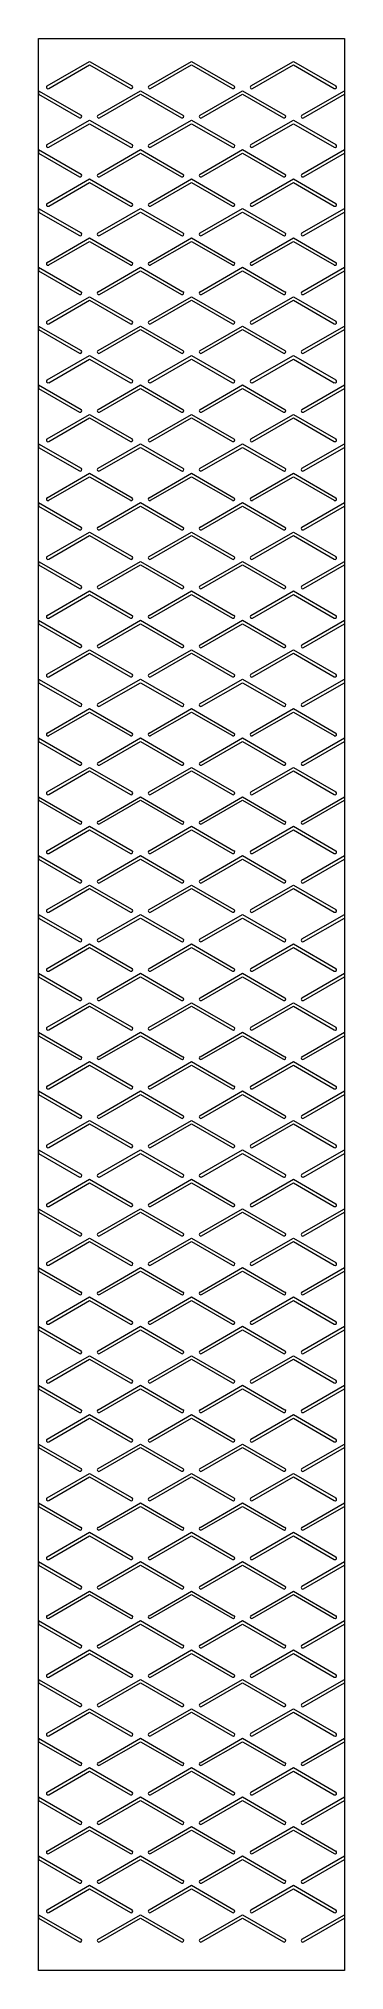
# Model space of a CAD drawing. Header units: metres. Extents: x 0 to 25, y 0 to 158.
import ezdxf

# ---------------------------------------------------------------- set-up
doc = ezdxf.new("R2010")
doc.units = ezdxf.units.M
doc.layers.add('TOP', color=1, linetype='Continuous', lineweight=0)

msp = doc.modelspace()

# ---------------------------------------------------------------- linework, layer by layer
at = {"layer": 'TOP'}
for p, q in [((0.7, 154.14), (4.17, 156.14)), ((0.82, 153.92), (4.17, 155.86)), ((4.17, 156.14), (7.64, 154.14)), ((4.17, 155.86), (7.51, 153.92)), ((9.03, 154.14), (12.5, 156.14)), ((9.15, 153.92), (12.5, 155.86)), ((12.5, 156.14), (15.97, 154.14)), ((12.5, 155.86), (15.85, 153.92)), ((17.36, 154.14), (20.83, 156.14)), ((17.49, 153.92), (20.83, 155.86)), ((20.83, 156.14), (24.3, 154.14)), ((20.83, 155.86), (24.18, 153.92)), ((0, 153.74), (3.47, 151.73)), ((0, 153.74), (0, 153.45)), ((0, 153.45), (3.35, 151.52)), ((4.86, 151.73), (8.33, 153.74)), ((4.99, 151.52), (8.33, 153.45)), ((8.33, 153.74), (11.8, 151.73)), ((8.33, 153.45), (11.68, 151.52)), ((13.2, 151.73), (16.67, 153.74)), ((13.32, 151.52), (16.67, 153.45)), ((16.67, 153.74), (20.14, 151.73)), ((16.67, 153.45), (20.01, 151.52)), ((21.53, 151.73), (25, 153.74)), ((21.65, 151.52), (25, 153.45)), ((25, 153.74), (25, 153.45)), ((0.7, 149.33), (4.17, 151.33)), ((0.82, 149.11), (4.17, 151.04)), ((4.17, 151.33), (7.64, 149.33)), ((4.17, 151.04), (7.51, 149.11)), ((9.03, 149.33), (12.5, 151.33)), ((9.15, 149.11), (12.5, 151.04)), ((12.5, 151.33), (15.97, 149.33)), ((12.5, 151.04), (15.85, 149.11)), ((17.36, 149.33), (20.83, 151.33)), ((17.49, 149.11), (20.83, 151.04)), ((20.83, 151.33), (24.3, 149.33)), ((20.83, 151.04), (24.18, 149.11)), ((0, 148.93), (3.47, 146.92)), ((0, 148.93), (0, 148.64)), ((0, 148.64), (3.35, 146.7)), ((4.86, 146.92), (8.33, 148.93)), ((4.99, 146.7), (8.33, 148.64)), ((8.33, 148.93), (11.8, 146.92)), ((8.33, 148.64), (11.68, 146.7)), ((13.2, 146.92), (16.67, 148.93)), ((13.32, 146.7), (16.67, 148.64)), ((16.67, 148.93), (20.14, 146.92)), ((16.67, 148.64), (20.01, 146.7)), ((21.53, 146.92), (25, 148.93)), ((21.65, 146.7), (25, 148.64)), ((25, 148.93), (25, 148.64)), ((0.7, 144.51), (4.17, 146.52)), ((0.82, 144.3), (4.17, 146.23)), ((4.17, 146.52), (7.64, 144.51)), ((4.17, 146.23), (7.51, 144.3)), ((9.03, 144.51), (12.5, 146.52)), ((9.15, 144.3), (12.5, 146.23)), ((12.5, 146.52), (15.97, 144.51)), ((12.5, 146.23), (15.85, 144.3)), ((17.36, 144.51), (20.83, 146.52)), ((17.49, 144.3), (20.83, 146.23)), ((20.83, 146.52), (24.3, 144.51)), ((20.83, 146.23), (24.18, 144.3)), ((0, 144.11), (3.47, 142.11)), ((0, 144.11), (0, 143.82)), ((0, 143.82), (3.35, 141.89)), ((4.86, 142.11), (8.33, 144.11)), ((4.99, 141.89), (8.33, 143.82)), ((8.33, 144.11), (11.8, 142.11)), ((8.33, 143.82), (11.68, 141.89)), ((13.2, 142.11), (16.67, 144.11)), ((13.32, 141.89), (16.67, 143.82)), ((16.67, 144.11), (20.14, 142.11)), ((16.67, 143.82), (20.01, 141.89)), ((21.53, 142.11), (25, 144.11)), ((21.65, 141.89), (25, 143.82)), ((25, 144.11), (25, 143.82)), ((0.7, 139.7), (4.17, 141.71)), ((0.82, 139.49), (4.17, 141.42)), ((4.17, 141.71), (7.64, 139.7)), ((4.17, 141.42), (7.51, 139.49)), ((9.03, 139.7), (12.5, 141.71)), ((9.15, 139.49), (12.5, 141.42)), ((12.5, 141.71), (15.97, 139.7)), ((12.5, 141.42), (15.85, 139.49)), ((17.36, 139.7), (20.83, 141.71)), ((17.49, 139.49), (20.83, 141.42)), ((20.83, 141.71), (24.3, 139.7)), ((20.83, 141.42), (24.18, 139.49)), ((0, 139.3), (3.47, 137.3)), ((0, 139.3), (0, 139.01)), ((4.86, 137.3), (8.33, 139.3)), ((8.33, 139.3), (11.8, 137.3)), ((13.2, 137.3), (16.67, 139.3)), ((16.67, 139.3), (20.14, 137.3)), ((21.53, 137.3), (25, 139.3)), ((25, 139.3), (25, 139.01)), ((0, 139.01), (3.35, 137.08)), ((4.99, 137.08), (8.33, 139.01)), ((8.33, 139.01), (11.68, 137.08)), ((13.32, 137.08), (16.67, 139.01)), ((16.67, 139.01), (20.01, 137.08)), ((21.65, 137.08), (25, 139.01)), ((0.7, 134.89), (4.17, 136.89)), ((0.82, 134.67), (4.17, 136.61)), ((4.17, 136.89), (7.64, 134.89)), ((4.17, 136.61), (7.51, 134.67)), ((9.03, 134.89), (12.5, 136.89)), ((9.15, 134.67), (12.5, 136.61)), ((12.5, 136.89), (15.97, 134.89)), ((12.5, 136.61), (15.85, 134.67)), ((17.36, 134.89), (20.83, 136.89)), ((17.49, 134.67), (20.83, 136.61)), ((20.83, 136.89), (24.3, 134.89)), ((20.83, 136.61), (24.18, 134.67)), ((0, 134.49), (3.47, 132.48)), ((0, 134.49), (0, 134.2)), ((4.86, 132.48), (8.33, 134.49)), ((8.33, 134.49), (11.8, 132.48)), ((13.2, 132.48), (16.67, 134.49)), ((16.67, 134.49), (20.14, 132.48)), ((21.53, 132.48), (25, 134.49)), ((25, 134.49), (25, 134.2)), ((0, 134.2), (3.35, 132.27)), ((4.99, 132.27), (8.33, 134.2)), ((8.33, 134.2), (11.68, 132.27)), ((13.32, 132.27), (16.67, 134.2)), ((16.67, 134.2), (20.01, 132.27)), ((21.65, 132.27), (25, 134.2)), ((0.7, 130.08), (4.17, 132.08)), ((0.82, 129.86), (4.17, 131.79)), ((4.17, 132.08), (7.64, 130.08)), ((4.17, 131.79), (7.51, 129.86)), ((9.03, 130.08), (12.5, 132.08)), ((9.15, 129.86), (12.5, 131.79)), ((12.5, 132.08), (15.97, 130.08)), ((12.5, 131.79), (15.85, 129.86)), ((17.36, 130.08), (20.83, 132.08)), ((17.49, 129.86), (20.83, 131.79)), ((20.83, 132.08), (24.3, 130.08)), ((20.83, 131.79), (24.18, 129.86)), ((0, 129.68), (3.47, 127.67)), ((0, 129.68), (0, 129.39)), ((4.86, 127.67), (8.33, 129.68)), ((8.33, 129.68), (11.8, 127.67)), ((13.2, 127.67), (16.67, 129.68)), ((16.67, 129.68), (20.14, 127.67)), ((21.53, 127.67), (25, 129.68)), ((25, 129.68), (25, 129.39)), ((0, 129.39), (3.35, 127.45)), ((4.99, 127.45), (8.33, 129.39)), ((8.33, 129.39), (11.68, 127.45)), ((13.32, 127.45), (16.67, 129.39)), ((16.67, 129.39), (20.01, 127.45)), ((21.65, 127.45), (25, 129.39)), ((0.7, 125.26), (4.17, 127.27)), ((0.82, 125.05), (4.17, 126.98)), ((4.17, 127.27), (7.64, 125.26)), ((4.17, 126.98), (7.51, 125.05)), ((9.03, 125.26), (12.5, 127.27)), ((9.15, 125.05), (12.5, 126.98)), ((12.5, 127.27), (15.97, 125.26)), ((12.5, 126.98), (15.85, 125.05)), ((17.36, 125.26), (20.83, 127.27)), ((17.49, 125.05), (20.83, 126.98)), ((20.83, 127.27), (24.3, 125.26)), ((20.83, 126.98), (24.18, 125.05)), ((0, 124.86), (3.47, 122.86)), ((0, 124.86), (0, 124.57)), ((4.86, 122.86), (8.33, 124.86)), ((8.33, 124.86), (11.8, 122.86)), ((13.2, 122.86), (16.67, 124.86)), ((16.67, 124.86), (20.14, 122.86)), ((21.53, 122.86), (25, 124.86)), ((25, 124.86), (25, 124.57)), ((0, 124.57), (3.35, 122.64)), ((4.99, 122.64), (8.33, 124.57)), ((8.33, 124.57), (11.68, 122.64)), ((13.32, 122.64), (16.67, 124.57)), ((16.67, 124.57), (20.01, 122.64)), ((21.65, 122.64), (25, 124.57)), ((0.7, 120.45), (4.17, 122.46)), ((0.82, 120.24), (4.17, 122.17)), ((4.17, 122.46), (7.64, 120.45)), ((4.17, 122.17), (7.51, 120.24)), ((9.03, 120.45), (12.5, 122.46)), ((9.15, 120.24), (12.5, 122.17)), ((12.5, 122.46), (15.97, 120.45)), ((12.5, 122.17), (15.85, 120.24)), ((17.36, 120.45), (20.83, 122.46)), ((17.49, 120.24), (20.83, 122.17)), ((20.83, 122.46), (24.3, 120.45)), ((20.83, 122.17), (24.18, 120.24)), ((0, 120.05), (3.47, 118.05)), ((0, 120.05), (0, 119.76)), ((0, 119.76), (3.35, 117.83)), ((4.86, 118.05), (8.33, 120.05)), ((4.99, 117.83), (8.33, 119.76)), ((8.33, 120.05), (11.8, 118.05)), ((8.33, 119.76), (11.68, 117.83)), ((13.2, 118.05), (16.67, 120.05)), ((13.32, 117.83), (16.67, 119.76)), ((16.67, 120.05), (20.14, 118.05)), ((16.67, 119.76), (20.01, 117.83)), ((21.53, 118.05), (25, 120.05)), ((21.65, 117.83), (25, 119.76)), ((25, 120.05), (25, 119.76)), ((0.7, 115.64), (4.17, 117.64)), ((0.82, 115.42), (4.17, 117.36)), ((4.17, 117.64), (7.64, 115.64)), ((4.17, 117.36), (7.51, 115.42)), ((9.03, 115.64), (12.5, 117.64)), ((9.15, 115.42), (12.5, 117.36)), ((12.5, 117.64), (15.97, 115.64)), ((12.5, 117.36), (15.85, 115.42)), ((17.36, 115.64), (20.83, 117.64)), ((17.49, 115.42), (20.83, 117.36)), ((20.83, 117.64), (24.3, 115.64)), ((20.83, 117.36), (24.18, 115.42)), ((0, 115.24), (3.47, 113.23)), ((0, 115.24), (0, 114.95)), ((0, 114.95), (3.35, 113.02)), ((4.86, 113.23), (8.33, 115.24)), ((4.99, 113.02), (8.33, 114.95)), ((8.33, 115.24), (11.8, 113.23)), ((8.33, 114.95), (11.68, 113.02)), ((13.2, 113.23), (16.67, 115.24)), ((13.32, 113.02), (16.67, 114.95)), ((16.67, 115.24), (20.14, 113.23)), ((16.67, 114.95), (20.01, 113.02)), ((21.53, 113.23), (25, 115.24)), ((21.65, 113.02), (25, 114.95)), ((25, 115.24), (25, 114.95)), ((0.7, 110.83), (4.17, 112.83)), ((0.82, 110.61), (4.17, 112.54)), ((4.17, 112.83), (7.64, 110.83)), ((4.17, 112.54), (7.51, 110.61)), ((9.03, 110.83), (12.5, 112.83)), ((9.15, 110.61), (12.5, 112.54)), ((12.5, 112.83), (15.97, 110.83)), ((12.5, 112.54), (15.85, 110.61)), ((17.36, 110.83), (20.83, 112.83)), ((17.49, 110.61), (20.83, 112.54)), ((20.83, 112.83), (24.3, 110.83)), ((20.83, 112.54), (24.18, 110.61)), ((0, 110.43), (3.47, 108.42)), ((0, 110.43), (0, 110.14)), ((0, 110.14), (3.35, 108.2)), ((4.86, 108.42), (8.33, 110.43)), ((4.99, 108.2), (8.33, 110.14)), ((8.33, 110.43), (11.8, 108.42)), ((8.33, 110.14), (11.68, 108.2)), ((13.2, 108.42), (16.67, 110.43)), ((13.32, 108.2), (16.67, 110.14)), ((16.67, 110.43), (20.14, 108.42)), ((16.67, 110.14), (20.01, 108.2)), ((21.53, 108.42), (25, 110.43)), ((21.65, 108.2), (25, 110.14)), ((25, 110.43), (25, 110.14)), ((0.7, 106.01), (4.17, 108.02)), ((0.82, 105.8), (4.17, 107.73)), ((4.17, 108.02), (7.64, 106.01)), ((4.17, 107.73), (7.51, 105.8)), ((9.03, 106.01), (12.5, 108.02)), ((9.15, 105.8), (12.5, 107.73)), ((12.5, 108.02), (15.97, 106.01)), ((12.5, 107.73), (15.85, 105.8)), ((17.36, 106.01), (20.83, 108.02)), ((17.49, 105.8), (20.83, 107.73)), ((20.83, 108.02), (24.3, 106.01)), ((20.83, 107.73), (24.18, 105.8)), ((0, 105.61), (3.47, 103.61)), ((0, 105.61), (0, 105.32)), ((0, 105.32), (3.35, 103.39)), ((4.86, 103.61), (8.33, 105.61)), ((4.99, 103.39), (8.33, 105.32)), ((8.33, 105.61), (11.8, 103.61)), ((8.33, 105.32), (11.68, 103.39)), ((13.2, 103.61), (16.67, 105.61)), ((13.32, 103.39), (16.67, 105.32)), ((16.67, 105.61), (20.14, 103.61)), ((16.67, 105.32), (20.01, 103.39)), ((21.53, 103.61), (25, 105.61)), ((21.65, 103.39), (25, 105.32)), ((25, 105.61), (25, 105.32)), ((0.7, 101.2), (4.17, 103.21)), ((0.82, 100.99), (4.17, 102.92)), ((4.17, 103.21), (7.64, 101.2)), ((4.17, 102.92), (7.51, 100.99)), ((9.03, 101.2), (12.5, 103.21)), ((9.15, 100.99), (12.5, 102.92)), ((12.5, 103.21), (15.97, 101.2)), ((12.5, 102.92), (15.85, 100.99)), ((17.36, 101.2), (20.83, 103.21)), ((17.49, 100.99), (20.83, 102.92)), ((20.83, 103.21), (24.3, 101.2)), ((20.83, 102.92), (24.18, 100.99)), ((0, 100.8), (3.47, 98.8)), ((0, 100.8), (0, 100.51)), ((0, 100.51), (3.35, 98.58)), ((4.86, 98.8), (8.33, 100.8)), ((4.99, 98.58), (8.33, 100.51)), ((8.33, 100.8), (11.8, 98.8)), ((8.33, 100.51), (11.68, 98.58)), ((13.2, 98.8), (16.67, 100.8)), ((13.32, 98.58), (16.67, 100.51)), ((16.67, 100.8), (20.14, 98.8)), ((16.67, 100.51), (20.01, 98.58)), ((21.53, 98.8), (25, 100.8)), ((21.65, 98.58), (25, 100.51)), ((25, 100.8), (25, 100.51)), ((0.7, 96.39), (4.17, 98.39)), ((0.82, 96.17), (4.17, 98.11)), ((4.17, 98.39), (7.64, 96.39)), ((4.17, 98.11), (7.51, 96.17)), ((9.03, 96.39), (12.5, 98.39)), ((9.15, 96.17), (12.5, 98.11)), ((12.5, 98.39), (15.97, 96.39)), ((12.5, 98.11), (15.85, 96.17)), ((17.36, 96.39), (20.83, 98.39)), ((17.49, 96.17), (20.83, 98.11)), ((20.83, 98.39), (24.3, 96.39)), ((20.83, 98.11), (24.18, 96.17)), ((0, 95.99), (3.47, 93.98)), ((0, 95.99), (0, 95.7)), ((0, 95.7), (3.35, 93.77)), ((4.86, 93.98), (8.33, 95.99)), ((4.99, 93.77), (8.33, 95.7)), ((8.33, 95.99), (11.8, 93.98)), ((8.33, 95.7), (11.68, 93.77)), ((13.2, 93.98), (16.67, 95.99)), ((13.32, 93.77), (16.67, 95.7)), ((16.67, 95.99), (20.14, 93.98)), ((16.67, 95.7), (20.01, 93.77)), ((21.53, 93.98), (25, 95.99)), ((21.65, 93.77), (25, 95.7)), ((25, 95.99), (25, 95.7)), ((0.7, 91.58), (4.17, 93.58)), ((0.82, 91.36), (4.17, 93.29)), ((4.17, 93.58), (7.64, 91.58)), ((4.17, 93.29), (7.51, 91.36)), ((9.03, 91.58), (12.5, 93.58)), ((9.15, 91.36), (12.5, 93.29)), ((12.5, 93.58), (15.97, 91.58)), ((12.5, 93.29), (15.85, 91.36)), ((17.36, 91.58), (20.83, 93.58)), ((17.49, 91.36), (20.83, 93.29)), ((20.83, 93.58), (24.3, 91.58)), ((20.83, 93.29), (24.18, 91.36)), ((0, 91.18), (3.47, 89.17)), ((0, 91.18), (0, 90.89)), ((0, 90.89), (3.35, 88.95)), ((4.86, 89.17), (8.33, 91.18)), ((4.99, 88.95), (8.33, 90.89)), ((8.33, 91.18), (11.8, 89.17)), ((8.33, 90.89), (11.68, 88.95)), ((13.2, 89.17), (16.67, 91.18)), ((13.32, 88.95), (16.67, 90.89)), ((16.67, 91.18), (20.14, 89.17)), ((16.67, 90.89), (20.01, 88.95)), ((21.53, 89.17), (25, 91.18)), ((21.65, 88.95), (25, 90.89)), ((25, 91.18), (25, 90.89)), ((0.7, 86.76), (4.17, 88.77)), ((0.82, 86.55), (4.17, 88.48)), ((4.17, 88.77), (7.64, 86.76)), ((4.17, 88.48), (7.51, 86.55)), ((9.03, 86.76), (12.5, 88.77)), ((9.15, 86.55), (12.5, 88.48)), ((12.5, 88.77), (15.97, 86.76)), ((12.5, 88.48), (15.85, 86.55)), ((17.36, 86.76), (20.83, 88.77)), ((17.49, 86.55), (20.83, 88.48)), ((20.83, 88.77), (24.3, 86.76)), ((20.83, 88.48), (24.18, 86.55)), ((0, 86.36), (3.47, 84.36)), ((0, 86.36), (0, 86.07)), ((0, 86.07), (3.35, 84.14)), ((4.86, 84.36), (8.33, 86.36)), ((4.99, 84.14), (8.33, 86.07)), ((8.33, 86.36), (11.8, 84.36)), ((8.33, 86.07), (11.68, 84.14)), ((13.2, 84.36), (16.67, 86.36)), ((13.32, 84.14), (16.67, 86.07)), ((16.67, 86.36), (20.14, 84.36)), ((16.67, 86.07), (20.01, 84.14)), ((21.53, 84.36), (25, 86.36)), ((21.65, 84.14), (25, 86.07)), ((25, 86.36), (25, 86.07)), ((0.7, 81.95), (4.17, 83.96)), ((4.17, 83.96), (7.64, 81.95)), ((9.03, 81.95), (12.5, 83.96)), ((12.5, 83.96), (15.97, 81.95)), ((17.36, 81.95), (20.83, 83.96)), ((20.83, 83.96), (24.3, 81.95)), ((0.82, 81.74), (4.17, 83.67)), ((4.17, 83.67), (7.51, 81.74)), ((9.15, 81.74), (12.5, 83.67)), ((12.5, 83.67), (15.85, 81.74)), ((17.49, 81.74), (20.83, 83.67)), ((20.83, 83.67), (24.18, 81.74)), ((0, 81.55), (3.47, 79.55)), ((0, 81.55), (0, 81.26)), ((0, 81.26), (3.35, 79.33)), ((4.86, 79.55), (8.33, 81.55)), ((4.99, 79.33), (8.33, 81.26)), ((8.33, 81.55), (11.8, 79.55)), ((8.33, 81.26), (11.68, 79.33)), ((13.2, 79.55), (16.67, 81.55)), ((13.32, 79.33), (16.67, 81.26)), ((16.67, 81.55), (20.14, 79.55)), ((16.67, 81.26), (20.01, 79.33)), ((21.53, 79.55), (25, 81.55)), ((21.65, 79.33), (25, 81.26)), ((25, 81.55), (25, 81.26)), ((0.7, 77.14), (4.17, 79.14)), ((4.17, 79.14), (7.64, 77.14)), ((9.03, 77.14), (12.5, 79.14)), ((12.5, 79.14), (15.97, 77.14)), ((17.36, 77.14), (20.83, 79.14)), ((20.83, 79.14), (24.3, 77.14)), ((0.82, 76.92), (4.17, 78.86)), ((4.17, 78.86), (7.51, 76.92)), ((9.15, 76.92), (12.5, 78.86)), ((12.5, 78.86), (15.85, 76.92)), ((17.49, 76.92), (20.83, 78.86)), ((20.83, 78.86), (24.18, 76.92)), ((0, 76.74), (3.47, 74.73)), ((0, 76.74), (0, 76.45)), ((0, 76.45), (3.35, 74.52)), ((4.86, 74.73), (8.33, 76.74)), ((4.99, 74.52), (8.33, 76.45)), ((8.33, 76.74), (11.8, 74.73)), ((8.33, 76.45), (11.68, 74.52)), ((13.2, 74.73), (16.67, 76.74)), ((13.32, 74.52), (16.67, 76.45)), ((16.67, 76.74), (20.14, 74.73)), ((16.67, 76.45), (20.01, 74.52)), ((21.53, 74.73), (25, 76.74)), ((21.65, 74.52), (25, 76.45)), ((25, 76.74), (25, 76.45)), ((0.7, 72.33), (4.17, 74.33)), ((4.17, 74.33), (7.64, 72.33)), ((9.03, 72.33), (12.5, 74.33)), ((12.5, 74.33), (15.97, 72.33)), ((17.36, 72.33), (20.83, 74.33)), ((20.83, 74.33), (24.3, 72.33)), ((0.82, 72.11), (4.17, 74.04)), ((4.17, 74.04), (7.51, 72.11)), ((9.15, 72.11), (12.5, 74.04)), ((12.5, 74.04), (15.85, 72.11)), ((17.49, 72.11), (20.83, 74.04)), ((20.83, 74.04), (24.18, 72.11)), ((0, 71.93), (3.47, 69.92)), ((0, 71.93), (0, 71.64)), ((0, 71.64), (3.35, 69.7)), ((4.86, 69.92), (8.33, 71.93)), ((4.99, 69.7), (8.33, 71.64)), ((8.33, 71.93), (11.8, 69.92)), ((8.33, 71.64), (11.68, 69.7)), ((13.2, 69.92), (16.67, 71.93)), ((13.32, 69.7), (16.67, 71.64)), ((16.67, 71.93), (20.14, 69.92)), ((16.67, 71.64), (20.01, 69.7)), ((21.53, 69.92), (25, 71.93)), ((21.65, 69.7), (25, 71.64)), ((25, 71.93), (25, 71.64)), ((0.7, 67.51), (4.17, 69.52)), ((0.82, 67.3), (4.17, 69.23)), ((4.17, 69.52), (7.64, 67.51)), ((4.17, 69.23), (7.51, 67.3)), ((9.03, 67.51), (12.5, 69.52)), ((9.15, 67.3), (12.5, 69.23)), ((12.5, 69.52), (15.97, 67.51)), ((12.5, 69.23), (15.85, 67.3)), ((17.36, 67.51), (20.83, 69.52)), ((17.49, 67.3), (20.83, 69.23)), ((20.83, 69.52), (24.3, 67.51)), ((20.83, 69.23), (24.18, 67.3)), ((0, 67.11), (3.47, 65.11)), ((0, 67.11), (0, 66.82)), ((0, 66.82), (3.35, 64.89)), ((4.86, 65.11), (8.33, 67.11)), ((4.99, 64.89), (8.33, 66.82)), ((8.33, 67.11), (11.8, 65.11)), ((8.33, 66.82), (11.68, 64.89)), ((13.2, 65.11), (16.67, 67.11)), ((13.32, 64.89), (16.67, 66.82)), ((16.67, 67.11), (20.14, 65.11)), ((16.67, 66.82), (20.01, 64.89)), ((21.53, 65.11), (25, 67.11)), ((21.65, 64.89), (25, 66.82)), ((25, 67.11), (25, 66.82)), ((0.7, 62.7), (4.17, 64.71)), ((0.82, 62.49), (4.17, 64.42)), ((4.17, 64.71), (7.64, 62.7)), ((4.17, 64.42), (7.51, 62.49)), ((9.03, 62.7), (12.5, 64.71)), ((9.15, 62.49), (12.5, 64.42)), ((12.5, 64.71), (15.97, 62.7)), ((12.5, 64.42), (15.85, 62.49)), ((17.36, 62.7), (20.83, 64.71)), ((17.49, 62.49), (20.83, 64.42)), ((20.83, 64.71), (24.3, 62.7)), ((20.83, 64.42), (24.18, 62.49)), ((0, 62.3), (3.47, 60.3)), ((0, 62.3), (0, 62.01)), ((0, 62.01), (3.35, 60.08)), ((4.86, 60.3), (8.33, 62.3)), ((4.99, 60.08), (8.33, 62.01)), ((8.33, 62.3), (11.8, 60.3)), ((8.33, 62.01), (11.68, 60.08)), ((13.2, 60.3), (16.67, 62.3)), ((13.32, 60.08), (16.67, 62.01)), ((16.67, 62.3), (20.14, 60.3)), ((16.67, 62.01), (20.01, 60.08)), ((21.53, 60.3), (25, 62.3)), ((21.65, 60.08), (25, 62.01)), ((25, 62.3), (25, 62.01)), ((0.7, 57.89), (4.17, 59.89)), ((0.82, 57.67), (4.17, 59.61)), ((4.17, 59.89), (7.64, 57.89)), ((4.17, 59.61), (7.51, 57.67)), ((9.03, 57.89), (12.5, 59.89)), ((9.15, 57.67), (12.5, 59.61)), ((12.5, 59.89), (15.97, 57.89)), ((12.5, 59.61), (15.85, 57.67)), ((17.36, 57.89), (20.83, 59.89)), ((17.49, 57.67), (20.83, 59.61)), ((20.83, 59.89), (24.3, 57.89)), ((20.83, 59.61), (24.18, 57.67)), ((0, 57.49), (3.47, 55.48)), ((0, 57.49), (0, 57.2)), ((0, 57.2), (3.35, 55.27)), ((4.86, 55.48), (8.33, 57.49)), ((4.99, 55.27), (8.33, 57.2)), ((8.33, 57.49), (11.8, 55.48)), ((8.33, 57.2), (11.68, 55.27)), ((13.2, 55.48), (16.67, 57.49)), ((13.32, 55.27), (16.67, 57.2)), ((16.67, 57.49), (20.14, 55.48)), ((16.67, 57.2), (20.01, 55.27)), ((21.53, 55.48), (25, 57.49)), ((21.65, 55.27), (25, 57.2)), ((25, 57.49), (25, 57.2)), ((0.7, 53.08), (4.17, 55.08)), ((0.82, 52.86), (4.17, 54.79)), ((4.17, 55.08), (7.64, 53.08)), ((4.17, 54.79), (7.51, 52.86)), ((9.03, 53.08), (12.5, 55.08)), ((9.15, 52.86), (12.5, 54.79)), ((12.5, 55.08), (15.97, 53.08)), ((12.5, 54.79), (15.85, 52.86)), ((17.36, 53.08), (20.83, 55.08)), ((17.49, 52.86), (20.83, 54.79)), ((20.83, 55.08), (24.3, 53.08)), ((20.83, 54.79), (24.18, 52.86)), ((0, 52.68), (3.47, 50.67)), ((0, 52.68), (0, 52.39)), ((0, 52.39), (3.35, 50.45)), ((4.86, 50.67), (8.33, 52.68)), ((4.99, 50.45), (8.33, 52.39)), ((8.33, 52.68), (11.8, 50.67)), ((8.33, 52.39), (11.68, 50.45)), ((13.2, 50.67), (16.67, 52.68)), ((13.32, 50.45), (16.67, 52.39)), ((16.67, 52.68), (20.14, 50.67)), ((16.67, 52.39), (20.01, 50.45)), ((21.53, 50.67), (25, 52.68)), ((21.65, 50.45), (25, 52.39)), ((25, 52.68), (25, 52.39)), ((0.7, 48.26), (4.17, 50.27)), ((0.82, 48.05), (4.17, 49.98)), ((4.17, 50.27), (7.64, 48.26)), ((4.17, 49.98), (7.51, 48.05)), ((9.03, 48.26), (12.5, 50.27)), ((9.15, 48.05), (12.5, 49.98)), ((12.5, 50.27), (15.97, 48.26)), ((12.5, 49.98), (15.85, 48.05)), ((17.36, 48.26), (20.83, 50.27)), ((17.49, 48.05), (20.83, 49.98)), ((20.83, 50.27), (24.3, 48.26)), ((20.83, 49.98), (24.18, 48.05)), ((0, 47.86), (3.47, 45.86)), ((0, 47.86), (0, 47.57)), ((0, 47.57), (3.35, 45.64)), ((4.86, 45.86), (8.33, 47.86)), ((4.99, 45.64), (8.33, 47.57)), ((8.33, 47.86), (11.8, 45.86)), ((8.33, 47.57), (11.68, 45.64)), ((13.2, 45.86), (16.67, 47.86)), ((13.32, 45.64), (16.67, 47.57)), ((16.67, 47.86), (20.14, 45.86)), ((16.67, 47.57), (20.01, 45.64)), ((21.53, 45.86), (25, 47.86)), ((21.65, 45.64), (25, 47.57)), ((25, 47.86), (25, 47.57)), ((0.7, 43.45), (4.17, 45.46)), ((0.82, 43.24), (4.17, 45.17)), ((4.17, 45.46), (7.64, 43.45)), ((4.17, 45.17), (7.51, 43.24)), ((9.03, 43.45), (12.5, 45.46)), ((9.15, 43.24), (12.5, 45.17)), ((12.5, 45.46), (15.97, 43.45)), ((12.5, 45.17), (15.85, 43.24)), ((17.36, 43.45), (20.83, 45.46)), ((17.49, 43.24), (20.83, 45.17)), ((20.83, 45.46), (24.3, 43.45)), ((20.83, 45.17), (24.18, 43.24)), ((0, 43.05), (3.47, 41.05)), ((0, 43.05), (0, 42.76)), ((0, 42.76), (3.35, 40.83)), ((4.86, 41.05), (8.33, 43.05)), ((4.99, 40.83), (8.33, 42.76)), ((8.33, 43.05), (11.8, 41.05)), ((8.33, 42.76), (11.68, 40.83)), ((13.2, 41.05), (16.67, 43.05)), ((13.32, 40.83), (16.67, 42.76)), ((16.67, 43.05), (20.14, 41.05)), ((16.67, 42.76), (20.01, 40.83)), ((21.53, 41.05), (25, 43.05)), ((21.65, 40.83), (25, 42.76)), ((25, 43.05), (25, 42.76)), ((0.7, 38.64), (4.17, 40.64)), ((0.82, 38.42), (4.17, 40.36)), ((4.17, 40.64), (7.64, 38.64)), ((4.17, 40.36), (7.51, 38.42)), ((9.03, 38.64), (12.5, 40.64)), ((9.15, 38.42), (12.5, 40.36)), ((12.5, 40.64), (15.97, 38.64)), ((12.5, 40.36), (15.85, 38.42)), ((17.36, 38.64), (20.83, 40.64)), ((17.49, 38.42), (20.83, 40.36)), ((20.83, 40.64), (24.3, 38.64)), ((20.83, 40.36), (24.18, 38.42)), ((0, 38.24), (3.47, 36.23)), ((0, 38.24), (0, 37.95)), ((0, 37.95), (3.35, 36.02)), ((4.86, 36.23), (8.33, 38.24)), ((4.99, 36.02), (8.33, 37.95)), ((8.33, 38.24), (11.8, 36.23)), ((8.33, 37.95), (11.68, 36.02)), ((13.2, 36.23), (16.67, 38.24)), ((13.32, 36.02), (16.67, 37.95)), ((16.67, 38.24), (20.14, 36.23)), ((16.67, 37.95), (20.01, 36.02)), ((21.53, 36.23), (25, 38.24)), ((21.65, 36.02), (25, 37.95)), ((25, 38.24), (25, 37.95)), ((0.7, 33.83), (4.17, 35.83)), ((0.82, 33.61), (4.17, 35.54)), ((4.17, 35.83), (7.64, 33.83)), ((4.17, 35.54), (7.51, 33.61)), ((9.03, 33.83), (12.5, 35.83)), ((9.15, 33.61), (12.5, 35.54)), ((12.5, 35.83), (15.97, 33.83)), ((12.5, 35.54), (15.85, 33.61)), ((17.36, 33.83), (20.83, 35.83)), ((17.49, 33.61), (20.83, 35.54)), ((20.83, 35.83), (24.3, 33.83)), ((20.83, 35.54), (24.18, 33.61)), ((0, 33.43), (3.47, 31.42)), ((0, 33.43), (0, 33.14)), ((4.86, 31.42), (8.33, 33.43)), ((8.33, 33.43), (11.8, 31.42)), ((13.2, 31.42), (16.67, 33.43)), ((16.67, 33.43), (20.14, 31.42)), ((21.53, 31.42), (25, 33.43)), ((25, 33.43), (25, 33.14)), ((0, 33.14), (3.35, 31.2)), ((4.99, 31.2), (8.33, 33.14)), ((8.33, 33.14), (11.68, 31.2)), ((13.32, 31.2), (16.67, 33.14)), ((16.67, 33.14), (20.01, 31.2)), ((21.65, 31.2), (25, 33.14)), ((0.7, 29.01), (4.17, 31.02)), ((0.82, 28.8), (4.17, 30.73)), ((4.17, 31.02), (7.64, 29.01)), ((4.17, 30.73), (7.51, 28.8)), ((9.03, 29.01), (12.5, 31.02)), ((9.15, 28.8), (12.5, 30.73)), ((12.5, 31.02), (15.97, 29.01)), ((12.5, 30.73), (15.85, 28.8)), ((17.36, 29.01), (20.83, 31.02)), ((17.49, 28.8), (20.83, 30.73)), ((20.83, 31.02), (24.3, 29.01)), ((20.83, 30.73), (24.18, 28.8)), ((0, 28.61), (3.47, 26.61)), ((0, 28.61), (0, 28.32)), ((4.86, 26.61), (8.33, 28.61)), ((8.33, 28.61), (11.8, 26.61)), ((13.2, 26.61), (16.67, 28.61)), ((16.67, 28.61), (20.14, 26.61)), ((21.53, 26.61), (25, 28.61)), ((25, 28.61), (25, 28.32)), ((0, 28.32), (3.35, 26.39)), ((4.99, 26.39), (8.33, 28.32)), ((8.33, 28.32), (11.68, 26.39)), ((13.32, 26.39), (16.67, 28.32)), ((16.67, 28.32), (20.01, 26.39)), ((21.65, 26.39), (25, 28.32)), ((0.7, 24.2), (4.17, 26.21)), ((0.82, 23.99), (4.17, 25.92)), ((4.17, 26.21), (7.64, 24.2)), ((4.17, 25.92), (7.51, 23.99)), ((9.03, 24.2), (12.5, 26.21)), ((9.15, 23.99), (12.5, 25.92)), ((12.5, 26.21), (15.97, 24.2)), ((12.5, 25.92), (15.85, 23.99)), ((17.36, 24.2), (20.83, 26.21)), ((17.49, 23.99), (20.83, 25.92)), ((20.83, 26.21), (24.3, 24.2)), ((20.83, 25.92), (24.18, 23.99)), ((0, 23.8), (3.47, 21.8)), ((0, 23.8), (0, 23.51)), ((4.86, 21.8), (8.33, 23.8)), ((8.33, 23.8), (11.8, 21.8)), ((13.2, 21.8), (16.67, 23.8)), ((16.67, 23.8), (20.14, 21.8)), ((21.53, 21.8), (25, 23.8)), ((25, 23.8), (25, 23.51)), ((0, 23.51), (3.35, 21.58)), ((4.99, 21.58), (8.33, 23.51)), ((8.33, 23.51), (11.68, 21.58)), ((13.32, 21.58), (16.67, 23.51)), ((16.67, 23.51), (20.01, 21.58)), ((21.65, 21.58), (25, 23.51)), ((0.7, 19.39), (4.17, 21.39)), ((0.82, 19.17), (4.17, 21.11)), ((4.17, 21.39), (7.64, 19.39)), ((4.17, 21.11), (7.51, 19.17)), ((9.03, 19.39), (12.5, 21.39)), ((9.15, 19.17), (12.5, 21.11)), ((12.5, 21.39), (15.97, 19.39)), ((12.5, 21.11), (15.85, 19.17)), ((17.36, 19.39), (20.83, 21.39)), ((17.49, 19.17), (20.83, 21.11)), ((20.83, 21.39), (24.3, 19.39)), ((20.83, 21.11), (24.18, 19.17)), ((0, 18.99), (3.47, 16.98)), ((0, 18.99), (0, 18.7)), ((4.86, 16.98), (8.33, 18.99)), ((8.33, 18.99), (11.8, 16.98)), ((13.2, 16.98), (16.67, 18.99)), ((16.67, 18.99), (20.14, 16.98)), ((21.53, 16.98), (25, 18.99)), ((25, 18.99), (25, 18.7)), ((0, 18.7), (3.35, 16.77)), ((4.99, 16.77), (8.33, 18.7)), ((8.33, 18.7), (11.68, 16.77)), ((13.32, 16.77), (16.67, 18.7)), ((16.67, 18.7), (20.01, 16.77)), ((21.65, 16.77), (25, 18.7)), ((0.7, 14.58), (4.17, 16.58)), ((0.82, 14.36), (4.17, 16.29)), ((4.17, 16.58), (7.64, 14.58)), ((4.17, 16.29), (7.51, 14.36)), ((9.03, 14.58), (12.5, 16.58)), ((9.15, 14.36), (12.5, 16.29)), ((12.5, 16.58), (15.97, 14.58)), ((12.5, 16.29), (15.85, 14.36)), ((17.36, 14.58), (20.83, 16.58)), ((17.49, 14.36), (20.83, 16.29)), ((20.83, 16.58), (24.3, 14.58)), ((20.83, 16.29), (24.18, 14.36)), ((0, 14.18), (3.47, 12.17)), ((0, 14.18), (0, 13.89)), ((0, 13.89), (3.35, 11.95)), ((4.86, 12.17), (8.33, 14.18)), ((4.99, 11.95), (8.33, 13.89)), ((8.33, 14.18), (11.8, 12.17)), ((8.33, 13.89), (11.68, 11.95)), ((13.2, 12.17), (16.67, 14.18)), ((13.32, 11.95), (16.67, 13.89)), ((16.67, 14.18), (20.14, 12.17)), ((16.67, 13.89), (20.01, 11.95)), ((21.53, 12.17), (25, 14.18)), ((21.65, 11.95), (25, 13.89)), ((25, 14.18), (25, 13.89)), ((0.7, 9.76), (4.17, 11.77)), ((0.82, 9.55), (4.17, 11.48)), ((4.17, 11.77), (7.64, 9.76)), ((4.17, 11.48), (7.51, 9.55)), ((9.03, 9.76), (12.5, 11.77)), ((9.15, 9.55), (12.5, 11.48)), ((12.5, 11.77), (15.97, 9.76)), ((12.5, 11.48), (15.85, 9.55)), ((17.36, 9.76), (20.83, 11.77)), ((17.49, 9.55), (20.83, 11.48)), ((20.83, 11.77), (24.3, 9.76)), ((20.83, 11.48), (24.18, 9.55)), ((0, 9.36), (3.47, 7.36)), ((0, 9.36), (0, 9.07)), ((0, 9.07), (3.35, 7.14)), ((4.86, 7.36), (8.33, 9.36)), ((4.99, 7.14), (8.33, 9.07)), ((8.33, 9.36), (11.8, 7.36)), ((8.33, 9.07), (11.68, 7.14)), ((13.2, 7.36), (16.67, 9.36)), ((13.32, 7.14), (16.67, 9.07)), ((16.67, 9.36), (20.14, 7.36)), ((16.67, 9.07), (20.01, 7.14)), ((21.53, 7.36), (25, 9.36)), ((21.65, 7.14), (25, 9.07)), ((25, 9.36), (25, 9.07)), ((0.7, 4.95), (4.17, 6.96)), ((0.82, 4.74), (4.17, 6.67)), ((4.17, 6.96), (7.64, 4.95)), ((4.17, 6.67), (7.51, 4.74)), ((9.03, 4.95), (12.5, 6.96)), ((9.15, 4.74), (12.5, 6.67)), ((12.5, 6.96), (15.97, 4.95)), ((12.5, 6.67), (15.85, 4.74)), ((17.36, 4.95), (20.83, 6.96)), ((17.49, 4.74), (20.83, 6.67)), ((20.83, 6.96), (24.3, 4.95)), ((20.83, 6.67), (24.18, 4.74)), ((0, 4.55), (3.47, 2.55)), ((0, 4.55), (0, 4.26)), ((0, 4.26), (3.35, 2.33)), ((4.86, 2.55), (8.33, 4.55)), ((4.99, 2.33), (8.33, 4.26)), ((8.33, 4.55), (11.8, 2.55)), ((8.33, 4.26), (11.68, 2.33)), ((13.2, 2.55), (16.67, 4.55)), ((13.32, 2.33), (16.67, 4.26)), ((16.67, 4.55), (20.14, 2.55)), ((16.67, 4.26), (20.01, 2.33)), ((21.53, 2.55), (25, 4.55)), ((21.65, 2.33), (25, 4.26)), ((25, 4.55), (25, 4.26))]:
    msp.add_line(p, q, dxfattribs=at)
msp.add_lwpolyline([(0, 0), (0, 158), (25, 158), (25, 0)], close=True, dxfattribs=at)
for centre, start, end in [((0.76, 154.03), 120, 300), ((7.58, 154.03), -120, 60), ((9.09, 154.03), 120, 300), ((15.91, 154.03), -120, 60), ((17.42, 154.03), 120, 300), ((24.24, 154.03), -120, 60), ((3.41, 151.63), -120, 60), ((4.92, 151.63), 120, 300), ((11.74, 151.63), -120, 60), ((13.26, 151.63), 120, 300), ((20.08, 151.63), -120, 60), ((21.59, 151.63), 120, 300), ((0.76, 149.22), 120, 300), ((7.58, 149.22), -120, 60), ((9.09, 149.22), 120, 300), ((15.91, 149.22), -120, 60), ((17.42, 149.22), 120, 300), ((24.24, 149.22), -120, 60), ((3.41, 146.81), -120, 60), ((4.92, 146.81), 120, 300), ((11.74, 146.81), -120, 60), ((13.26, 146.81), 120, 300), ((20.08, 146.81), -120, 60), ((21.59, 146.81), 120, 300), ((0.76, 144.41), 120, 300), ((7.58, 144.41), -120, 60), ((9.09, 144.41), 120, 300), ((15.91, 144.41), -120, 60), ((17.42, 144.41), 120, 300), ((24.24, 144.41), -120, 60), ((3.41, 142), -120, 60), ((4.92, 142), 120, 300), ((11.74, 142), -120, 60), ((13.26, 142), 120, 300), ((20.08, 142), -120, 60), ((21.59, 142), 120, 300), ((0.76, 139.59), 120, 300), ((7.58, 139.59), -120, 60), ((9.09, 139.59), 120, 300), ((15.91, 139.59), -120, 60), ((17.42, 139.59), 120, 300), ((24.24, 139.59), -120, 60), ((3.41, 137.19), -120, 60), ((4.92, 137.19), 120, 300), ((11.74, 137.19), -120, 60), ((13.26, 137.19), 120, 300), ((20.08, 137.19), -120, 60), ((21.59, 137.19), 120, 300), ((0.76, 134.78), 120, 300), ((7.58, 134.78), -120, 60), ((9.09, 134.78), 120, 300), ((15.91, 134.78), -120, 60), ((17.42, 134.78), 120, 300), ((24.24, 134.78), -120, 60), ((3.41, 132.38), -120, 60), ((4.92, 132.38), 120, 300), ((11.74, 132.38), -120, 60), ((13.26, 132.38), 120, 300), ((20.08, 132.38), -120, 60), ((21.59, 132.38), 120, 300), ((0.76, 129.97), 120, 300), ((7.58, 129.97), -120, 60), ((9.09, 129.97), 120, 300), ((15.91, 129.97), -120, 60), ((17.42, 129.97), 120, 300), ((24.24, 129.97), -120, 60), ((3.41, 127.56), -120, 60), ((4.92, 127.56), 120, 300), ((11.74, 127.56), -120, 60), ((13.26, 127.56), 120, 300), ((20.08, 127.56), -120, 60), ((21.59, 127.56), 120, 300), ((0.76, 125.16), 120, 300), ((7.58, 125.16), -120, 60), ((9.09, 125.16), 120, 300), ((15.91, 125.16), -120, 60), ((17.42, 125.16), 120, 300), ((24.24, 125.16), -120, 60), ((3.41, 122.75), -120, 60), ((4.92, 122.75), 120, 300), ((11.74, 122.75), -120, 60), ((13.26, 122.75), 120, 300), ((20.08, 122.75), -120, 60), ((21.59, 122.75), 120, 300), ((0.76, 120.34), 120, 300), ((7.58, 120.34), -120, 60), ((9.09, 120.34), 120, 300), ((15.91, 120.34), -120, 60), ((17.42, 120.34), 120, 300), ((24.24, 120.34), -120, 60), ((3.41, 117.94), -120, 60), ((4.92, 117.94), 120, 300), ((11.74, 117.94), -120, 60), ((13.26, 117.94), 120, 300), ((20.08, 117.94), -120, 60), ((21.59, 117.94), 120, 300), ((0.76, 115.53), 120, 300), ((7.58, 115.53), -120, 60), ((9.09, 115.53), 120, 300), ((15.91, 115.53), -120, 60), ((17.42, 115.53), 120, 300), ((24.24, 115.53), -120, 60), ((3.41, 113.13), -120, 60), ((4.92, 113.13), 120, 300), ((11.74, 113.13), -120, 60), ((13.26, 113.13), 120, 300), ((20.08, 113.13), -120, 60), ((21.59, 113.13), 120, 300), ((0.76, 110.72), 120, 300), ((7.58, 110.72), -120, 60), ((9.09, 110.72), 120, 300), ((15.91, 110.72), -120, 60), ((17.42, 110.72), 120, 300), ((24.24, 110.72), -120, 60), ((3.41, 108.31), -120, 60), ((4.92, 108.31), 120, 300), ((11.74, 108.31), -120, 60), ((13.26, 108.31), 120, 300), ((20.08, 108.31), -120, 60), ((21.59, 108.31), 120, 300), ((0.76, 105.91), 120, 300), ((7.58, 105.91), -120, 60), ((9.09, 105.91), 120, 300), ((15.91, 105.91), -120, 60), ((17.42, 105.91), 120, 300), ((24.24, 105.91), -120, 60), ((3.41, 103.5), -120, 60), ((4.92, 103.5), 120, 300), ((11.74, 103.5), -120, 60), ((13.26, 103.5), 120, 300), ((20.08, 103.5), -120, 60), ((21.59, 103.5), 120, 300), ((0.76, 101.09), 120, 300), ((7.58, 101.09), -120, 60), ((9.09, 101.09), 120, 300), ((15.91, 101.09), -120, 60), ((17.42, 101.09), 120, 300), ((24.24, 101.09), -120, 60), ((3.41, 98.69), -120, 60), ((4.92, 98.69), 120, 300), ((11.74, 98.69), -120, 60), ((13.26, 98.69), 120, 300), ((20.08, 98.69), -120, 60), ((21.59, 98.69), 120, 300), ((0.76, 96.28), 120, 300), ((7.58, 96.28), -120, 60), ((9.09, 96.28), 120, 300), ((15.91, 96.28), -120, 60), ((17.42, 96.28), 120, 300), ((24.24, 96.28), -120, 60), ((3.41, 93.88), -120, 60), ((4.92, 93.88), 120, 300), ((11.74, 93.88), -120, 60), ((13.26, 93.88), 120, 300), ((20.08, 93.88), -120, 60), ((21.59, 93.88), 120, 300), ((0.76, 91.47), 120, 300), ((7.58, 91.47), -120, 60), ((9.09, 91.47), 120, 300), ((15.91, 91.47), -120, 60), ((17.42, 91.47), 120, 300), ((24.24, 91.47), -120, 60), ((3.41, 89.06), -120, 60), ((4.92, 89.06), 120, 300), ((11.74, 89.06), -120, 60), ((13.26, 89.06), 120, 300), ((20.08, 89.06), -120, 60), ((21.59, 89.06), 120, 300), ((0.76, 86.66), 120, 300), ((7.58, 86.66), -120, 60), ((9.09, 86.66), 120, 300), ((15.91, 86.66), -120, 60), ((17.42, 86.66), 120, 300), ((24.24, 86.66), -120, 60), ((3.41, 84.25), -120, 60), ((4.92, 84.25), 120, 300), ((11.74, 84.25), -120, 60), ((13.26, 84.25), 120, 300), ((20.08, 84.25), -120, 60), ((21.59, 84.25), 120, 300), ((0.76, 81.84), 120, 300), ((7.58, 81.84), -120, 60), ((9.09, 81.84), 120, 300), ((15.91, 81.84), -120, 60), ((17.42, 81.84), 120, 300), ((24.24, 81.84), -120, 60), ((3.41, 79.44), -120, 60), ((4.92, 79.44), 120, 300), ((11.74, 79.44), -120, 60), ((13.26, 79.44), 120, 300), ((20.08, 79.44), -120, 60), ((21.59, 79.44), 120, 300), ((0.76, 77.03), 120, 300), ((7.58, 77.03), -120, 60), ((9.09, 77.03), 120, 300), ((15.91, 77.03), -120, 60), ((17.42, 77.03), 120, 300), ((24.24, 77.03), -120, 60), ((3.41, 74.63), -120, 60), ((4.92, 74.63), 120, 300), ((11.74, 74.63), -120, 60), ((13.26, 74.63), 120, 300), ((20.08, 74.63), -120, 60), ((21.59, 74.63), 120, 300), ((0.76, 72.22), 120, 300), ((7.58, 72.22), -120, 60), ((9.09, 72.22), 120, 300), ((15.91, 72.22), -120, 60), ((17.42, 72.22), 120, 300), ((24.24, 72.22), -120, 60), ((3.41, 69.81), -120, 60), ((4.92, 69.81), 120, 300), ((11.74, 69.81), -120, 60), ((13.26, 69.81), 120, 300), ((20.08, 69.81), -120, 60), ((21.59, 69.81), 120, 300), ((0.76, 67.41), 120, 300), ((7.58, 67.41), -120, 60), ((9.09, 67.41), 120, 300), ((15.91, 67.41), -120, 60), ((17.42, 67.41), 120, 300), ((24.24, 67.41), -120, 60), ((3.41, 65), -120, 60), ((4.92, 65), 120, 300), ((11.74, 65), -120, 60), ((13.26, 65), 120, 300), ((20.08, 65), -120, 60), ((21.59, 65), 120, 300), ((0.76, 62.59), 120, 300), ((7.58, 62.59), -120, 60), ((9.09, 62.59), 120, 300), ((15.91, 62.59), -120, 60), ((17.42, 62.59), 120, 300), ((24.24, 62.59), -120, 60), ((3.41, 60.19), -120, 60), ((4.92, 60.19), 120, 300), ((11.74, 60.19), -120, 60), ((13.26, 60.19), 120, 300), ((20.08, 60.19), -120, 60), ((21.59, 60.19), 120, 300), ((0.76, 57.78), 120, 300), ((7.58, 57.78), -120, 60), ((9.09, 57.78), 120, 300), ((15.91, 57.78), -120, 60), ((17.42, 57.78), 120, 300), ((24.24, 57.78), -120, 60), ((3.41, 55.38), -120, 60), ((4.92, 55.38), 120, 300), ((11.74, 55.38), -120, 60), ((13.26, 55.38), 120, 300), ((20.08, 55.38), -120, 60), ((21.59, 55.38), 120, 300), ((0.76, 52.97), 120, 300), ((7.58, 52.97), -120, 60), ((9.09, 52.97), 120, 300), ((15.91, 52.97), -120, 60), ((17.42, 52.97), 120, 300), ((24.24, 52.97), -120, 60), ((3.41, 50.56), -120, 60), ((4.92, 50.56), 120, 300), ((11.74, 50.56), -120, 60), ((13.26, 50.56), 120, 300), ((20.08, 50.56), -120, 60), ((21.59, 50.56), 120, 300), ((0.76, 48.16), 120, 300), ((7.58, 48.16), -120, 60), ((9.09, 48.16), 120, 300), ((15.91, 48.16), -120, 60), ((17.42, 48.16), 120, 300), ((24.24, 48.16), -120, 60), ((3.41, 45.75), -120, 60), ((4.92, 45.75), 120, 300), ((11.74, 45.75), -120, 60), ((13.26, 45.75), 120, 300), ((20.08, 45.75), -120, 60), ((21.59, 45.75), 120, 300), ((0.76, 43.34), 120, 300), ((7.58, 43.34), -120, 60), ((9.09, 43.34), 120, 300), ((15.91, 43.34), -120, 60), ((17.42, 43.34), 120, 300), ((24.24, 43.34), -120, 60), ((3.41, 40.94), -120, 60), ((4.92, 40.94), 120, 300), ((11.74, 40.94), -120, 60), ((13.26, 40.94), 120, 300), ((20.08, 40.94), -120, 60), ((21.59, 40.94), 120, 300), ((0.76, 38.53), 120, 300), ((7.58, 38.53), -120, 60), ((9.09, 38.53), 120, 300), ((15.91, 38.53), -120, 60), ((17.42, 38.53), 120, 300), ((24.24, 38.53), -120, 60), ((3.41, 36.13), -120, 60), ((4.92, 36.13), 120, 300), ((11.74, 36.13), -120, 60), ((13.26, 36.13), 120, 300), ((20.08, 36.13), -120, 60), ((21.59, 36.13), 120, 300), ((0.76, 33.72), 120, 300), ((7.58, 33.72), -120, 60), ((9.09, 33.72), 120, 300), ((15.91, 33.72), -120, 60), ((17.42, 33.72), 120, 300), ((24.24, 33.72), -120, 60), ((3.41, 31.31), -120, 60), ((4.92, 31.31), 120, 300), ((11.74, 31.31), -120, 60), ((13.26, 31.31), 120, 300), ((20.08, 31.31), -120, 60), ((21.59, 31.31), 120, 300), ((0.76, 28.91), 120, 300), ((7.58, 28.91), -120, 60), ((9.09, 28.91), 120, 300), ((15.91, 28.91), -120, 60), ((17.42, 28.91), 120, 300), ((24.24, 28.91), -120, 60), ((3.41, 26.5), -120, 60), ((4.92, 26.5), 120, 300), ((11.74, 26.5), -120, 60), ((13.26, 26.5), 120, 300), ((20.08, 26.5), -120, 60), ((21.59, 26.5), 120, 300), ((0.76, 24.09), 120, 300), ((7.58, 24.09), -120, 60), ((9.09, 24.09), 120, 300), ((15.91, 24.09), -120, 60), ((17.42, 24.09), 120, 300), ((24.24, 24.09), -120, 60), ((3.41, 21.69), -120, 60), ((4.92, 21.69), 120, 300), ((11.74, 21.69), -120, 60), ((13.26, 21.69), 120, 300), ((20.08, 21.69), -120, 60), ((21.59, 21.69), 120, 300), ((0.76, 19.28), 120, 300), ((7.58, 19.28), -120, 60), ((9.09, 19.28), 120, 300), ((15.91, 19.28), -120, 60), ((17.42, 19.28), 120, 300), ((24.24, 19.28), -120, 60), ((3.41, 16.88), -120, 60), ((4.92, 16.88), 120, 300), ((11.74, 16.88), -120, 60), ((13.26, 16.88), 120, 300), ((20.08, 16.88), -120, 60), ((21.59, 16.88), 120, 300), ((0.76, 14.47), 120, 300), ((7.58, 14.47), -120, 60), ((9.09, 14.47), 120, 300), ((15.91, 14.47), -120, 60), ((17.42, 14.47), 120, 300), ((24.24, 14.47), -120, 60), ((3.41, 12.06), -120, 60), ((4.92, 12.06), 120, 300), ((11.74, 12.06), -120, 60), ((13.26, 12.06), 120, 300), ((20.08, 12.06), -120, 60), ((21.59, 12.06), 120, 300), ((0.76, 9.66), 120, 300), ((7.58, 9.66), -120, 60), ((9.09, 9.66), 120, 300), ((15.91, 9.66), -120, 60), ((17.42, 9.66), 120, 300), ((24.24, 9.66), -120, 60), ((3.41, 7.25), -120, 60), ((4.92, 7.25), 120, 300), ((11.74, 7.25), -120, 60), ((13.26, 7.25), 120, 300), ((20.08, 7.25), -120, 60), ((21.59, 7.25), 120, 300), ((0.76, 4.84), 120, 300), ((7.58, 4.84), -120, 60), ((9.09, 4.84), 120, 300), ((15.91, 4.84), -120, 60), ((17.42, 4.84), 120, 300), ((24.24, 4.84), -120, 60), ((3.41, 2.44), -120, 60), ((4.92, 2.44), 120, 300), ((11.74, 2.44), -120, 60), ((13.26, 2.44), 120, 300), ((20.08, 2.44), -120, 60), ((21.59, 2.44), 120, 300)]:
    msp.add_arc(centre, 0.125, start, end, dxfattribs=at)

doc.saveas('drawing.dxf')
